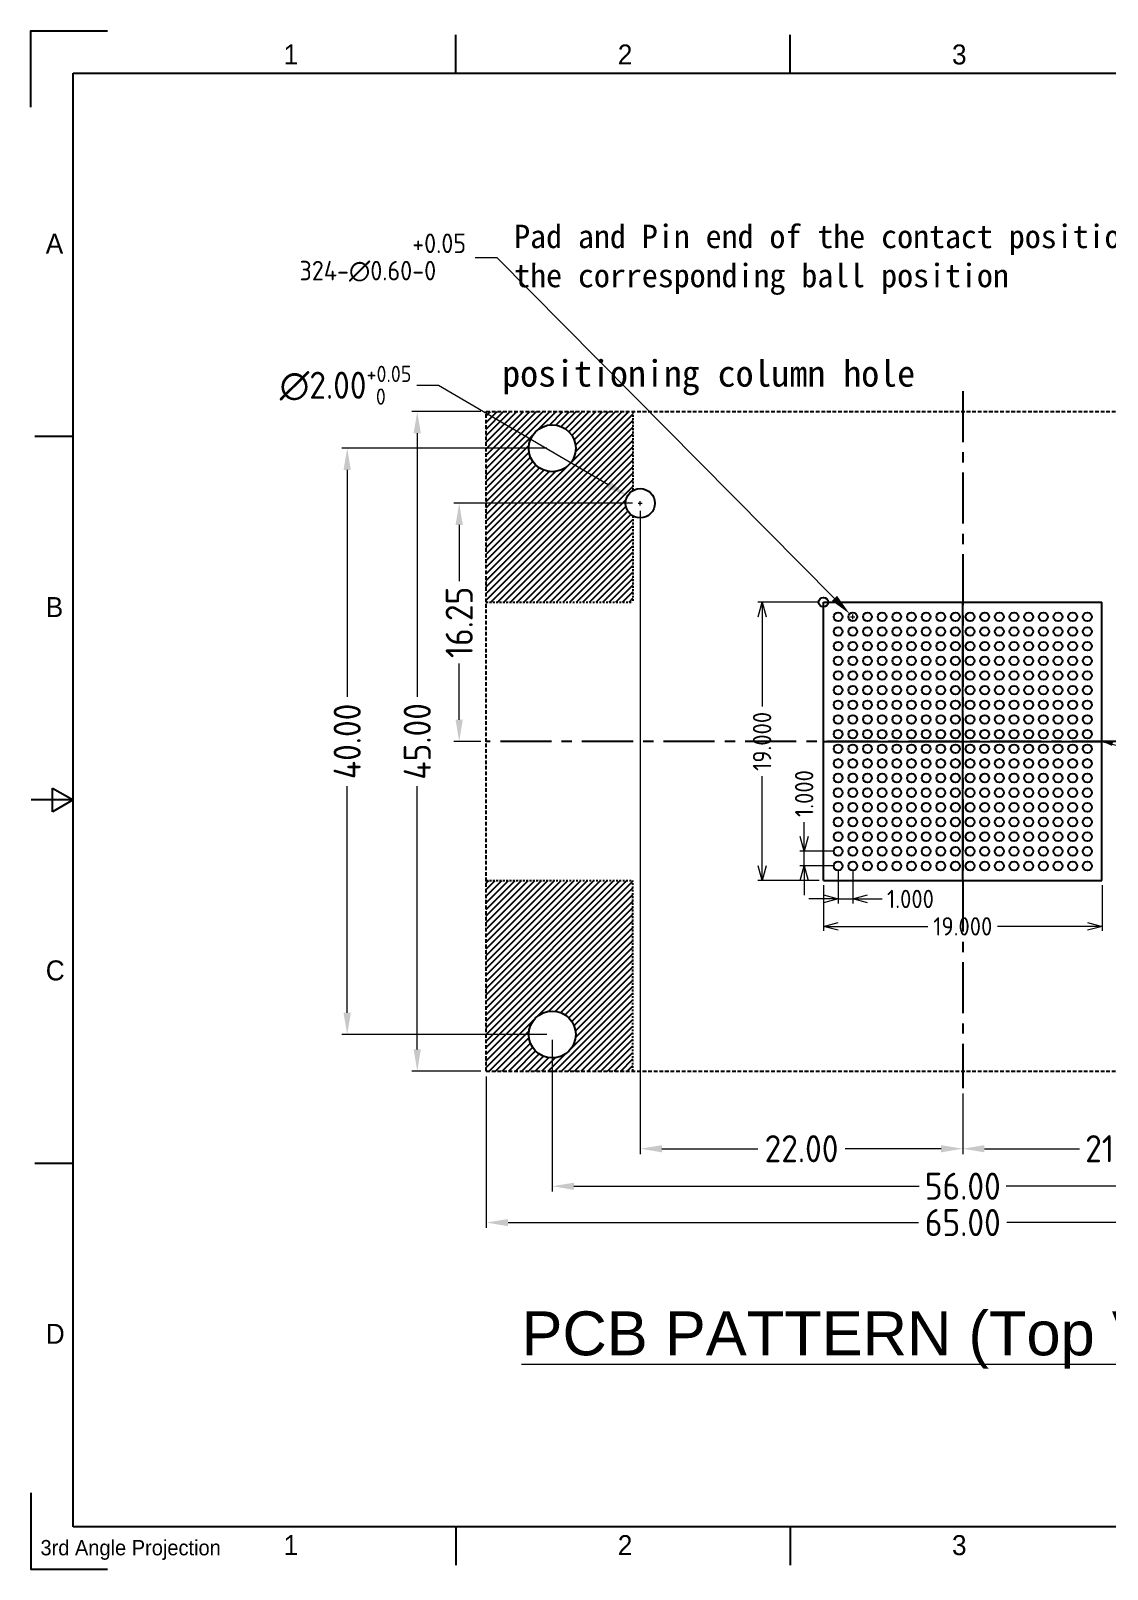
# Model space of a CAD drawing. Header units: millimetres. Extents: x -3106 to -2957, y -609 to -504.
# Drawn here: x -3106.3 to -3032.8, y -609.2 to -504.2 of the extents above; entities that cross this region are included whole.
import ezdxf

# ---------------------------------------------------------------- set-up
doc = ezdxf.new("R2010")
doc.units = ezdxf.units.MM
doc.header["$LTSCALE"] = 0.1
doc.header["$PDSIZE"] = -1
doc.linetypes.add('CENTER', pattern=[10.16, 6.35, -1.27, 1.27, -1.27])
doc.linetypes.add('HIDDEN', pattern=[1.905, 1.27, -0.635])
for name, color, linetype in [('DEFAULT_2', 8, 'HIDDEN'), ('DIM', 3, 'Continuous'), ('TuKuang', 7, 'Continuous'), ('翻蓋定位塊2x2', 30, 'Continuous')]:
    doc.layers.add(name, color=color, linetype=linetype)
doc.styles.add('1', font='romans.shx', dxfattribs={"height": 2.5})
doc.styles.add('1111', font='isocp.shx', dxfattribs={"bigfont": 'gbcbig.shx'})
doc.styles.get("Standard").update_dxf_attribs({"font": ''})
doc.styles.get('Standard').set_extended_font_data('SimSun')
doc.dimstyles.new('1111', dxfattribs={"dimtxt": 2.5, "dimasz": 0.2, "dimexe": 0.6, "dimexo": 0.6, "dimtad": 0, "dimdec": 3, "dimzin": 1, "dimdsep": 46, "dimtxsty": '1111', "dimcen": 0.2, "dimclrd": 97, "dimclre": 97, "dimclrt": 3, "dimazin": 0, "dimtfac": 1, "dimtdec": 3, "dimtofl": 0, "dimtmove": 0, "dimatfit": 3, "dimfxl": 1, "dimlwd": 5, "dimlwe": 5, "dimarcsym": 0})
doc.dimstyles.new('1111$0', dxfattribs={"dimtxt": 2.5, "dimasz": 2.5, "dimexe": 0.6, "dimexo": 0.6, "dimtad": 0, "dimdec": 3, "dimzin": 1, "dimdsep": 46, "dimtxsty": '1111', "dimcen": 0.2, "dimclrd": 97, "dimclre": 97, "dimclrt": 3, "dimazin": 0, "dimtfac": 1, "dimtdec": 3, "dimtofl": 0, "dimtmove": 0, "dimatfit": 3, "dimfxl": 1, "dimlwd": 5, "dimlwe": 5, "dimarcsym": 0})
pattern_1 = [(45, (-3770.09066, -270.30215), (-0.2245064, 0.2245064), [])]

# ---------------------------------------------------------------- blocks, each defined once
blk = doc.blocks.new('asdf456')
at = {"color": 8}
for p, q in [((1348.08, 83.25), (1348.08, 85.49)), ((1348.08, 85.49), (1350.05, 84.37)), ((1350.05, 84.37), (1348.08, 83.25))]:
    blk.add_line(p, q, dxfattribs=at)
at = {"layer": 'TuKuang', "color": 8}
for p, q in [((1386.16, 152.96), (1386.16, 156.57)), ((1417.69, 152.96), (1417.69, 156.57)), ((1350.05, 15.77), (1350.05, 152.96)), ((1350.05, 152.96), (1548.39, 152.96)), ((1350.05, 118.67), (1346.44, 118.67)), ((1350.05, 84.37), (1346.07, 84.37)), ((1350.05, 50.07), (1346.44, 50.07)), ((1548.39, 15.77), (1350.05, 15.77)), ((1386.16, 15.77), (1386.16, 12.16)), ((1417.69, 15.77), (1417.69, 12.16))]:
    blk.add_line(p, q, dxfattribs=at)
for points in [[(1346.05, 149.74), (1346.05, 156.96), (1353.27, 156.96)], [(1346.05, 18.99), (1346.05, 11.77), (1353.27, 11.77)]]:
    blk.add_lwpolyline(points, dxfattribs=at)
at = {"color": 8, "char_height": 1.8844, "attachment_point": 1, "style": '1'}
for s, insert, width in [('{\\f@Gulim|b0|i0|c0|p34;1}', (1369.9, 155.67), 8.3008), ('{\\f@Gulim|b0|i0|c134|p34;2}', (1401.43, 155.67), 8.3008), ('{\\f@Gulim|b0|i0|c134|p34;3}', (1432.96, 155.67), 8.3008), ('{\\f@Gulim|b0|i0|c134|p34;A}', (1347.46, 137.82), 9.0416), ('{\\f@Gulim|b0|i0|c134|p34;B}', (1347.46, 103.52), 9.0416), ('{\\f@Gulim|b0|i0|c134|p34;C}', (1347.46, 69.23), 9.0416), ('{\\f@Gulim|b0|i0|c134|p34;D}', (1347.46, 34.93), 9.0416), ('{\\f@Gulim|b0|i0|c0|p34;1}', (1369.9, 14.99), 8.3008), ('{\\f@Gulim|b0|i0|c134|p34;2}', (1401.43, 14.99), 8.3008), ('{\\f@Gulim|b0|i0|c134|p34;3}', (1432.96, 14.99), 8.3008)]:
    blk.add_mtext(s, dxfattribs=dict(at, insert=insert, width=width))
at = {"layer": 'TuKuang', "color": 8, "lineweight": 9, "insert": (1346.96, 14.53), "char_height": 1.4441, "width": 18.5479, "attachment_point": 1}
blk.add_mtext('{\\f@Gulim|b0|i0|c0|p34;\\C8;3rd Angle Projection}', dxfattribs=at)
blk = doc.blocks.new('*D15')
at = {"layer": 'DEFPOINTS', "color": 0, "transparency": 16777216}
for p in [(3094.97, -2162.28), (3099.68, -2162.28), (3099.68, -2207.28)]:
    blk.add_point(p, dxfattribs=at)
at = {"layer": 'DIM', "color": 97, "lineweight": 5, "transparency": 16777216}
for p, q in [((3099.31, -2162.28), (3094.6, -2162.28)), ((3094.97, -2163.76), (3094.97, -2181.73)), ((3094.97, -2205.8), (3094.97, -2187.84)), ((3099.31, -2207.28), (3094.6, -2207.28))]:
    blk.add_line(p, q, dxfattribs=at)
at = {"layer": 'DIM', "color": 97, "transparency": 16777216}
for points in [[(3094.72, -2163.76), (3095.21, -2163.76), (3094.97, -2162.28)], [(3094.72, -2205.8), (3095.21, -2205.8), (3094.97, -2207.28)]]:
    blk.add_solid(points, dxfattribs=at)
at = {"layer": 'DIM', "color": 3, "transparency": 16777216, "insert": (3094.97, -2184.78), "char_height": 1.85, "attachment_point": 5, "rotation": 90, "style": '1111'}
blk.add_mtext('45.00', dxfattribs=at)
blk = doc.blocks.new('*D16')
at = {"layer": 'DEFPOINTS', "color": 0, "transparency": 16777216}
for p in [(3099.68, -2207.28), (3164.68, -2207.28), (3164.68, -2217.61)]:
    blk.add_point(p, dxfattribs=at)
at = {"layer": 'DIM', "color": 97, "lineweight": 5, "transparency": 16777216}
for p, q in [((3099.68, -2207.65), (3099.68, -2217.98)), ((3164.68, -2207.65), (3164.68, -2217.98)), ((3101.16, -2217.61), (3129.16, -2217.61)), ((3163.2, -2217.61), (3135.19, -2217.61))]:
    blk.add_line(p, q, dxfattribs=at)
at = {"layer": 'DIM', "color": 97, "transparency": 16777216}
for points in [[(3101.16, -2217.37), (3101.16, -2217.86), (3099.68, -2217.61)], [(3163.2, -2217.37), (3163.2, -2217.86), (3164.68, -2217.61)]]:
    blk.add_solid(points, dxfattribs=at)
at = {"layer": 'DIM', "color": 3, "transparency": 16777216, "insert": (3132.18, -2217.61), "char_height": 1.85, "attachment_point": 5, "style": '1111'}
blk.add_mtext('65.00', dxfattribs=at)
blk = doc.blocks.new('*D2')
at = {"layer": 'DEFPOINTS', "color": 0, "transparency": 16777216}
for p in [(3109.31, -2168.03), (3111.04, -2169.04)]:
    blk.add_point(p, dxfattribs=at)
at = {"layer": 'DIM', "color": 97, "lineweight": 5, "transparency": 16777216}
for p, q in [((3094.94, -2160.48), (3096.42, -2160.48)), ((3096.42, -2160.48), (3108.04, -2167.28)), ((3110.03, -2168.53), (3110.32, -2168.53)), ((3110.18, -2168.68), (3110.18, -2168.38))]:
    blk.add_line(p, q, dxfattribs=at)
at = {"layer": 'DIM', "color": 97, "transparency": 16777216}
blk.add_solid([(3108.16, -2167.07), (3107.91, -2167.49), (3109.31, -2168.03)], dxfattribs=at)
at = {"layer": 'DIM', "color": 3, "transparency": 16777216, "insert": (3090.08, -2160.48), "char_height": 1.85, "attachment_point": 5, "style": '1111'}
blk.add_mtext('\\A1;∅2.00{\\H1.110000;\\S+0.05^  0;}', dxfattribs=at)
blk = doc.blocks.new('*D4')
at = {"layer": 'DEFPOINTS', "color": 0, "transparency": 16777216}
for p in [(3110.03, -2168.53), (3097.83, -2184.78), (3099.68, -2184.78)]:
    blk.add_point(p, dxfattribs=at)
at = {"layer": 'DIM', "color": 97, "lineweight": 5, "transparency": 16777216}
for p, q in [((3109.66, -2168.53), (3097.46, -2168.53)), ((3097.83, -2170.01), (3097.83, -2173.84)), ((3097.83, -2183.3), (3097.83, -2179.47)), ((3099.31, -2184.78), (3097.46, -2184.78))]:
    blk.add_line(p, q, dxfattribs=at)
at = {"layer": 'DIM', "color": 97, "transparency": 16777216}
for points in [[(3097.58, -2170.01), (3098.08, -2170.01), (3097.83, -2168.53)], [(3097.58, -2183.3), (3098.08, -2183.3), (3097.83, -2184.78)]]:
    blk.add_solid(points, dxfattribs=at)
at = {"layer": 'DIM', "color": 3, "transparency": 16777216, "insert": (3097.83, -2176.66), "char_height": 1.85, "attachment_point": 5, "rotation": 90, "style": '1111'}
blk.add_mtext('16.25', dxfattribs=at)
blk = doc.blocks.new('*D5')
at = {"layer": 'DEFPOINTS', "color": 0, "transparency": 16777216}
for p in [(3110.18, -2168.68), (3132.18, -2208.44), (3132.18, -2212.57)]:
    blk.add_point(p, dxfattribs=at)
at = {"layer": 'DIM', "color": 97, "lineweight": 5, "transparency": 16777216}
for p, q in [((3110.18, -2169.05), (3110.18, -2212.94)), ((3132.18, -2208.81), (3132.18, -2212.94)), ((3111.66, -2212.57), (3118.19, -2212.57)), ((3130.7, -2212.57), (3124.16, -2212.57))]:
    blk.add_line(p, q, dxfattribs=at)
at = {"layer": 'DIM', "color": 97, "transparency": 16777216}
for points in [[(3111.66, -2212.33), (3111.66, -2212.82), (3110.18, -2212.57)], [(3130.7, -2212.33), (3130.7, -2212.82), (3132.18, -2212.57)]]:
    blk.add_solid(points, dxfattribs=at)
at = {"layer": 'DIM', "color": 3, "transparency": 16777216, "insert": (3121.18, -2212.57), "char_height": 1.85, "attachment_point": 5, "style": '1111'}
blk.add_mtext('22.00', dxfattribs=at)
blk = doc.blocks.new('*D6')
at = {"layer": 'DEFPOINTS', "color": 0, "transparency": 16777216}
for p in [(3153.68, -2201.18), (3132.18, -2208.44), (3132.18, -2212.57)]:
    blk.add_point(p, dxfattribs=at)
at = {"layer": 'DIM', "color": 97, "lineweight": 5, "transparency": 16777216}
for p, q in [((3153.68, -2201.55), (3153.68, -2212.94)), ((3132.18, -2208.81), (3132.18, -2212.94)), ((3133.66, -2212.57), (3140.13, -2212.57)), ((3152.2, -2212.57), (3145.72, -2212.57))]:
    blk.add_line(p, q, dxfattribs=at)
at = {"layer": 'DIM', "color": 97, "transparency": 16777216}
for points in [[(3133.66, -2212.33), (3133.66, -2212.82), (3132.18, -2212.57)], [(3152.2, -2212.33), (3152.2, -2212.82), (3153.68, -2212.57)]]:
    blk.add_solid(points, dxfattribs=at)
at = {"layer": 'DIM', "color": 3, "transparency": 16777216, "insert": (3142.93, -2212.57), "char_height": 1.85, "attachment_point": 5, "style": '1111'}
blk.add_mtext('21.50', dxfattribs=at)
blk = doc.blocks.new('*D8')
at = {"layer": 'DEFPOINTS', "color": 0, "transparency": 16777216}
for p in [(3124.46, -2176.07), (3124.89, -2176.49)]:
    blk.add_point(p, dxfattribs=at)
at = {"layer": 'DIM', "color": 97, "lineweight": 5, "transparency": 16777216}
for p, q in [((3098.91, -2151.77), (3100.39, -2151.77)), ((3100.39, -2151.77), (3123.42, -2175.02)), ((3124.53, -2176.28), (3124.82, -2176.28)), ((3124.68, -2176.43), (3124.68, -2176.13))]:
    blk.add_line(p, q, dxfattribs=at)
at = {"layer": 'DIM', "color": 97, "transparency": 16777216}
blk.add_solid([(3123.6, -2174.84), (3123.25, -2175.19), (3124.46, -2176.07)], dxfattribs=at)
at = {"layer": 'DIM', "color": 3, "transparency": 16777216, "insert": (3092.62, -2151.77), "char_height": 1.332, "attachment_point": 5, "style": '1111'}
blk.add_mtext('324-∅0.60\\S+0.05^ -0;', dxfattribs=at)
blk = doc.blocks.new('*D9')
at = {"layer": 'DEFPOINTS', "color": 0, "transparency": 16777216}
for p in [(3104.18, -2204.78), (3160.18, -2204.78), (3160.18, -2215.13)]:
    blk.add_point(p, dxfattribs=at)
at = {"layer": 'DIM', "color": 97, "lineweight": 5, "transparency": 16777216}
for p, q in [((3104.18, -2205.15), (3104.18, -2215.5)), ((3160.18, -2205.15), (3160.18, -2215.5)), ((3105.66, -2215.13), (3129.21, -2215.13)), ((3158.7, -2215.13), (3135.14, -2215.13))]:
    blk.add_line(p, q, dxfattribs=at)
at = {"layer": 'DIM', "color": 97, "transparency": 16777216}
for points in [[(3105.66, -2214.89), (3105.66, -2215.38), (3104.18, -2215.13)], [(3158.7, -2214.89), (3158.7, -2215.38), (3160.18, -2215.13)]]:
    blk.add_solid(points, dxfattribs=at)
at = {"layer": 'DIM', "color": 3, "transparency": 16777216, "insert": (3132.18, -2215.13), "char_height": 1.85, "attachment_point": 5, "style": '1111'}
blk.add_mtext('56.00', dxfattribs=at)
blk = doc.blocks.new('*D10')
at = {"layer": 'DEFPOINTS', "color": 0, "transparency": 16777216}
for p in [(3104.18, -2164.78), (3090.19, -2204.78), (3104.18, -2204.78)]:
    blk.add_point(p, dxfattribs=at)
at = {"layer": 'DIM', "color": 97, "lineweight": 5, "transparency": 16777216}
for p, q in [((3103.81, -2164.78), (3089.82, -2164.78)), ((3090.19, -2166.26), (3090.19, -2181.73)), ((3090.19, -2203.3), (3090.19, -2187.83)), ((3103.81, -2204.78), (3089.82, -2204.78))]:
    blk.add_line(p, q, dxfattribs=at)
at = {"layer": 'DIM', "color": 97, "transparency": 16777216}
for points in [[(3089.94, -2166.26), (3090.44, -2166.26), (3090.19, -2164.78)], [(3089.94, -2203.3), (3090.44, -2203.3), (3090.19, -2204.78)]]:
    blk.add_solid(points, dxfattribs=at)
at = {"layer": 'DIM', "color": 3, "transparency": 16777216, "insert": (3090.19, -2184.78), "char_height": 1.85, "attachment_point": 5, "rotation": 90, "style": '1111'}
blk.add_mtext('40.00', dxfattribs=at)
blk = doc.blocks.new('_Open30')
at = {"color": 0, "linetype": 'ByBlock', "lineweight": -2}
for p, q in [((-1, 0.27), (0, 0)), ((0, 0), (-1, -0.27)), ((0, 0), (-1, 0))]:
    blk.add_line(p, q, dxfattribs=at)
blk = doc.blocks.new('*D11')
at = {"color": 97, "lineweight": 5, "ltscale": 0.5, "transparency": 16777216}
for p, q in [((3122.68, -2194.58), (3122.68, -2197.7)), ((3141.68, -2194.58), (3141.68, -2197.7)), ((3123.68, -2197.4), (3129.8, -2197.4)), ((3140.68, -2197.4), (3134.55, -2197.4))]:
    blk.add_line(p, q, dxfattribs=at)
at = {"layer": 'DEFPOINTS', "color": 0, "ltscale": 0.5, "transparency": 16777216}
for p in [(3122.68, -2194.28), (3141.68, -2194.28), (3141.68, -2197.4)]:
    blk.add_point(p, dxfattribs=at)
at = {"color": 97, "lineweight": 5, "ltscale": 0.5, "transparency": 16777216, "rotation": 180}
blk.add_blockref('_Open30', (3122.68, -2197.4), dxfattribs=at)
at = {"color": 97, "lineweight": 5, "ltscale": 0.5, "transparency": 16777216}
blk.add_blockref('_Open30', (3141.68, -2197.4), dxfattribs=at)
at = {"color": 3, "ltscale": 0.5, "transparency": 16777216, "insert": (3132.18, -2197.4), "char_height": 1.25, "attachment_point": 5, "style": '1111'}
blk.add_mtext('19.000', dxfattribs=at)
blk = doc.blocks.new('*D12')
at = {"color": 97, "lineweight": 5, "ltscale": 0.5, "transparency": 16777216}
for p, q in [((3122.38, -2175.28), (3118.19, -2175.28)), ((3118.49, -2176.28), (3118.49, -2182.4)), ((3118.49, -2193.28), (3118.49, -2187.16)), ((3122.38, -2194.28), (3118.19, -2194.28))]:
    blk.add_line(p, q, dxfattribs=at)
at = {"layer": 'DEFPOINTS', "color": 0, "ltscale": 0.5, "transparency": 16777216}
for p in [(3118.49, -2175.28), (3122.68, -2175.28), (3122.68, -2194.28)]:
    blk.add_point(p, dxfattribs=at)
at = {"color": 97, "lineweight": 5, "ltscale": 0.5, "transparency": 16777216}
for p, rotation in [((3118.49, -2175.28), 90), ((3118.49, -2194.28), 270)]:
    blk.add_blockref('_Open30', p, dxfattribs=dict(at, rotation=rotation))
at = {"color": 3, "ltscale": 0.5, "transparency": 16777216, "insert": (3118.49, -2184.78), "char_height": 1.25, "attachment_point": 5, "rotation": 90, "style": '1111'}
blk.add_mtext('19.000', dxfattribs=at)
blk = doc.blocks.new('*D13')
at = {"color": 97, "lineweight": 5, "ltscale": 0.5, "transparency": 16777216}
for p, q in [((3123.68, -2193.58), (3123.68, -2195.83)), ((3124.68, -2193.58), (3124.68, -2195.83)), ((3122.68, -2195.53), (3121.68, -2195.53)), ((3123.68, -2195.53), (3124.68, -2195.53)), ((3125.68, -2195.53), (3126.68, -2195.53))]:
    blk.add_line(p, q, dxfattribs=at)
at = {"layer": 'DEFPOINTS', "color": 0, "ltscale": 0.5, "transparency": 16777216}
for p in [(3123.68, -2193.28), (3124.68, -2193.28), (3124.68, -2195.53)]:
    blk.add_point(p, dxfattribs=at)
at = {"color": 97, "lineweight": 5, "ltscale": 0.5, "transparency": 16777216}
blk.add_blockref('_Open30', (3123.68, -2195.53), dxfattribs=at)
at = {"color": 97, "lineweight": 5, "ltscale": 0.5, "transparency": 16777216, "rotation": 180}
blk.add_blockref('_Open30', (3124.68, -2195.53), dxfattribs=at)
at = {"color": 3, "ltscale": 0.5, "transparency": 16777216, "insert": (3128.61, -2195.53), "char_height": 1.25, "attachment_point": 5, "style": '1111'}
blk.add_mtext('1.000', dxfattribs=at)
blk = doc.blocks.new('*D14')
at = {"color": 97, "lineweight": 5, "ltscale": 0.5, "transparency": 16777216}
for p, q in [((3121.36, -2191.28), (3121.36, -2190.28)), ((3123.38, -2192.28), (3121.06, -2192.28)), ((3121.36, -2193.28), (3121.36, -2192.28)), ((3123.38, -2193.28), (3121.06, -2193.28)), ((3121.36, -2194.28), (3121.36, -2195.28))]:
    blk.add_line(p, q, dxfattribs=at)
at = {"layer": 'DEFPOINTS', "color": 0, "ltscale": 0.5, "transparency": 16777216}
for p in [(3121.36, -2192.28), (3123.68, -2192.28), (3123.68, -2193.28)]:
    blk.add_point(p, dxfattribs=at)
at = {"color": 97, "lineweight": 5, "ltscale": 0.5, "transparency": 16777216}
for p, rotation in [((3121.36, -2192.28), 270), ((3121.36, -2193.28), 90)]:
    blk.add_blockref('_Open30', p, dxfattribs=dict(at, rotation=rotation))
at = {"color": 3, "ltscale": 0.5, "transparency": 16777216, "insert": (3121.36, -2188.34), "char_height": 1.25, "attachment_point": 5, "rotation": 90, "style": '1111'}
blk.add_mtext('1.000', dxfattribs=at)

msp = doc.modelspace()

# ---------------------------------------------------------------- hatches: boundary and pattern name
h = msp.add_hatch()
h.set_pattern_fill('ANSI31', color=0, scale=0.1, style=0)
h.set_pattern_definition(pattern_1)
h.paths.add_polyline_path([(-3065.2023, -530.1786), (-3075.2023, -530.1786), (-3075.2023, -543.176), (-3065.2023, -543.176), (-3065.2023, -537.2946, -0.26794919), (-3065.7023, -536.4286, -0.26794919), (-3065.2023, -535.5626)])
h.paths.add_polyline_path([(-3072.3023, -532.6786, -1), (-3069.1023, -532.6786, -1)], flags=16)
h.paths.add_polyline_path([(-3020.2023, -543.176), (-3010.2023, -543.176), (-3010.2023, -530.1786), (-3020.2023, -530.1786)])
h.paths.add_polyline_path([(-3016.3023, -532.6786, -1), (-3013.1023, -532.6786, -1)], flags=16)
h = msp.add_hatch()
h.set_pattern_fill('ANSI31', color=0, scale=0.1, style=0)
h.set_pattern_definition(pattern_1)
h.paths.add_polyline_path([(-3075.2023, -575.176), (-3065.2023, -575.176), (-3065.2023, -562.1786), (-3075.2023, -562.1786)])
h.paths.add_polyline_path([(-3072.3023, -572.676, -1), (-3069.1023, -572.676, -1)], flags=16)
h.paths.add_polyline_path([(-3020.2023, -575.176), (-3010.2023, -575.176), (-3010.2023, -562.1786), (-3020.2023, -562.1786)])
h.paths.add_polyline_path([(-3016.3023, -572.676, -1), (-3013.1023, -572.676, -1)], flags=16)

# ---------------------------------------------------------------- linework, layer by layer
at = {"linetype": 'HIDDEN', "ltscale": 2}
for p, q in [((-3075.2023, -530.1786), (-3010.2023, -530.1786)), ((-3075.2023, -575.1786), (-3075.2023, -530.1786)), ((-3075.2023, -575.176), (-3010.2023, -575.176)), ((-3075.2023, -575.1786), (-3010.2023, -575.1786))]:
    msp.add_line(p, q, dxfattribs=at)
at = {"color": 0, "ltscale": 0.5}
for p, q in [((-3052.2023, -543.1773), (-3033.2023, -543.1773)), ((-3052.2023, -562.1773), (-3052.2023, -543.1773)), ((-3042.7023, -562.1773), (-3042.7023, -543.1773)), ((-3033.2023, -562.1773), (-3033.2023, -543.1773)), ((-3052.2023, -552.6773), (-3033.2023, -552.6773)), ((-3052.2023, -562.1773), (-3033.2023, -562.1773))]:
    msp.add_line(p, q, dxfattribs=at)
at = {"color": 0}
for centre in [(-3070.7023, -532.6786), (-3070.7023, -572.676)]:
    msp.add_circle(centre, 1.6, dxfattribs=at)
at = {"color": 7, "linetype": 'Continuous'}
msp.add_circle((-3064.7023, -536.4286), 1, dxfattribs=at)
at = {"color": 0, "ltscale": 0.5}
for centre, radius in [((-3052.2023, -543.1773), 0.3275), ((-3051.2023, -544.1773), 0.3), ((-3050.2023, -544.1773), 0.3), ((-3049.2023, -544.1773), 0.3), ((-3048.2023, -544.1773), 0.3), ((-3047.2023, -544.1773), 0.3), ((-3046.2023, -544.1773), 0.3), ((-3045.2023, -544.1773), 0.3), ((-3044.2023, -544.1773), 0.3), ((-3043.2023, -544.1773), 0.3), ((-3042.2023, -544.1773), 0.3), ((-3041.2023, -544.1773), 0.3), ((-3040.2023, -544.1773), 0.3), ((-3039.2023, -544.1773), 0.3), ((-3038.2023, -544.1773), 0.3), ((-3037.2023, -544.1773), 0.3), ((-3036.2023, -544.1773), 0.3), ((-3035.2023, -544.1773), 0.3), ((-3034.2023, -544.1773), 0.3), ((-3051.2023, -545.1773), 0.3), ((-3050.2023, -545.1773), 0.3), ((-3049.2023, -545.1773), 0.3), ((-3048.2023, -545.1773), 0.3), ((-3047.2023, -545.1773), 0.3), ((-3046.2023, -545.1773), 0.3), ((-3045.2023, -545.1773), 0.3), ((-3044.2023, -545.1773), 0.3), ((-3043.2023, -545.1773), 0.3), ((-3042.2023, -545.1773), 0.3), ((-3041.2023, -545.1773), 0.3), ((-3040.2023, -545.1773), 0.3), ((-3039.2023, -545.1773), 0.3), ((-3038.2023, -545.1773), 0.3), ((-3037.2023, -545.1773), 0.3), ((-3036.2023, -545.1773), 0.3), ((-3035.2023, -545.1773), 0.3), ((-3034.2023, -545.1773), 0.3), ((-3051.2023, -546.1773), 0.3), ((-3051.2023, -547.1773), 0.3), ((-3050.2023, -546.1773), 0.3), ((-3050.2023, -547.1773), 0.3), ((-3049.2023, -546.1773), 0.3), ((-3049.2023, -547.1773), 0.3), ((-3048.2023, -546.1773), 0.3), ((-3048.2023, -547.1773), 0.3), ((-3047.2023, -546.1773), 0.3), ((-3047.2023, -547.1773), 0.3), ((-3046.2023, -546.1773), 0.3), ((-3046.2023, -547.1773), 0.3), ((-3045.2023, -546.1773), 0.3), ((-3045.2023, -547.1773), 0.3), ((-3044.2023, -546.1773), 0.3), ((-3044.2023, -547.1773), 0.3), ((-3043.2023, -546.1773), 0.3), ((-3043.2023, -547.1773), 0.3), ((-3042.2023, -546.1773), 0.3), ((-3042.2023, -547.1773), 0.3), ((-3041.2023, -546.1773), 0.3), ((-3041.2023, -547.1773), 0.3), ((-3040.2023, -546.1773), 0.3), ((-3040.2023, -547.1773), 0.3), ((-3039.2023, -546.1773), 0.3), ((-3039.2023, -547.1773), 0.3), ((-3038.2023, -546.1773), 0.3), ((-3038.2023, -547.1773), 0.3), ((-3037.2023, -546.1773), 0.3), ((-3037.2023, -547.1773), 0.3), ((-3036.2023, -546.1773), 0.3), ((-3036.2023, -547.1773), 0.3), ((-3035.2023, -546.1773), 0.3), ((-3035.2023, -547.1773), 0.3), ((-3034.2023, -546.1773), 0.3), ((-3034.2023, -547.1773), 0.3), ((-3051.2023, -548.1773), 0.3), ((-3050.2023, -548.1773), 0.3), ((-3049.2023, -548.1773), 0.3), ((-3048.2023, -548.1773), 0.3), ((-3047.2023, -548.1773), 0.3), ((-3046.2023, -548.1773), 0.3), ((-3045.2023, -548.1773), 0.3), ((-3044.2023, -548.1773), 0.3), ((-3043.2023, -548.1773), 0.3), ((-3042.2023, -548.1773), 0.3), ((-3041.2023, -548.1773), 0.3), ((-3040.2023, -548.1773), 0.3), ((-3039.2023, -548.1773), 0.3), ((-3038.2023, -548.1773), 0.3), ((-3037.2023, -548.1773), 0.3), ((-3036.2023, -548.1773), 0.3), ((-3035.2023, -548.1773), 0.3), ((-3034.2023, -548.1773), 0.3), ((-3051.2023, -549.1773), 0.3), ((-3050.2023, -549.1773), 0.3), ((-3049.2023, -549.1773), 0.3), ((-3048.2023, -549.1773), 0.3), ((-3047.2023, -549.1773), 0.3), ((-3046.2023, -549.1773), 0.3), ((-3045.2023, -549.1773), 0.3), ((-3044.2023, -549.1773), 0.3), ((-3043.2023, -549.1773), 0.3), ((-3042.2023, -549.1773), 0.3), ((-3041.2023, -549.1773), 0.3), ((-3040.2023, -549.1773), 0.3), ((-3039.2023, -549.1773), 0.3), ((-3038.2023, -549.1773), 0.3), ((-3037.2023, -549.1773), 0.3), ((-3036.2023, -549.1773), 0.3), ((-3035.2023, -549.1773), 0.3), ((-3034.2023, -549.1773), 0.3), ((-3051.2023, -550.1773), 0.3), ((-3050.2023, -550.1773), 0.3), ((-3049.2023, -550.1773), 0.3), ((-3048.2023, -550.1773), 0.3), ((-3047.2023, -550.1773), 0.3), ((-3046.2023, -550.1773), 0.3), ((-3045.2023, -550.1773), 0.3), ((-3044.2023, -550.1773), 0.3), ((-3043.2023, -550.1773), 0.3), ((-3042.2023, -550.1773), 0.3), ((-3041.2023, -550.1773), 0.3), ((-3040.2023, -550.1773), 0.3), ((-3039.2023, -550.1773), 0.3), ((-3038.2023, -550.1773), 0.3), ((-3037.2023, -550.1773), 0.3), ((-3036.2023, -550.1773), 0.3), ((-3035.2023, -550.1773), 0.3), ((-3034.2023, -550.1773), 0.3), ((-3051.2023, -551.1773), 0.3), ((-3050.2023, -551.1773), 0.3), ((-3049.2023, -551.1773), 0.3), ((-3048.2023, -551.1773), 0.3), ((-3047.2023, -551.1773), 0.3), ((-3046.2023, -551.1773), 0.3), ((-3045.2023, -551.1773), 0.3), ((-3044.2023, -551.1773), 0.3), ((-3043.2023, -551.1773), 0.3), ((-3042.2023, -551.1773), 0.3), ((-3041.2023, -551.1773), 0.3), ((-3040.2023, -551.1773), 0.3), ((-3039.2023, -551.1773), 0.3), ((-3038.2023, -551.1773), 0.3), ((-3037.2023, -551.1773), 0.3), ((-3036.2023, -551.1773), 0.3), ((-3035.2023, -551.1773), 0.3), ((-3034.2023, -551.1773), 0.3), ((-3051.2023, -552.1773), 0.3), ((-3050.2023, -552.1773), 0.3), ((-3049.2023, -552.1773), 0.3), ((-3048.2023, -552.1773), 0.3), ((-3047.2023, -552.1773), 0.3), ((-3046.2023, -552.1773), 0.3), ((-3045.2023, -552.1773), 0.3), ((-3044.2023, -552.1773), 0.3), ((-3043.2023, -552.1773), 0.3), ((-3042.2023, -552.1773), 0.3), ((-3041.2023, -552.1773), 0.3), ((-3040.2023, -552.1773), 0.3), ((-3039.2023, -552.1773), 0.3), ((-3038.2023, -552.1773), 0.3), ((-3037.2023, -552.1773), 0.3), ((-3036.2023, -552.1773), 0.3), ((-3035.2023, -552.1773), 0.3), ((-3034.2023, -552.1773), 0.3), ((-3051.2023, -553.1773), 0.3), ((-3050.2023, -553.1773), 0.3), ((-3049.2023, -553.1773), 0.3), ((-3048.2023, -553.1773), 0.3), ((-3047.2023, -553.1773), 0.3), ((-3046.2023, -553.1773), 0.3), ((-3045.2023, -553.1773), 0.3), ((-3044.2023, -553.1773), 0.3), ((-3043.2023, -553.1773), 0.3), ((-3042.2023, -553.1773), 0.3), ((-3041.2023, -553.1773), 0.3), ((-3040.2023, -553.1773), 0.3), ((-3039.2023, -553.1773), 0.3), ((-3038.2023, -553.1773), 0.3), ((-3037.2023, -553.1773), 0.3), ((-3036.2023, -553.1773), 0.3), ((-3035.2023, -553.1773), 0.3), ((-3034.2023, -553.1773), 0.3), ((-3051.2023, -554.1773), 0.3), ((-3050.2023, -554.1773), 0.3), ((-3049.2023, -554.1773), 0.3), ((-3048.2023, -554.1773), 0.3), ((-3047.2023, -554.1773), 0.3), ((-3046.2023, -554.1773), 0.3), ((-3045.2023, -554.1773), 0.3), ((-3044.2023, -554.1773), 0.3), ((-3043.2023, -554.1773), 0.3), ((-3042.2023, -554.1773), 0.3), ((-3041.2023, -554.1773), 0.3), ((-3040.2023, -554.1773), 0.3), ((-3039.2023, -554.1773), 0.3), ((-3038.2023, -554.1773), 0.3), ((-3037.2023, -554.1773), 0.3), ((-3036.2023, -554.1773), 0.3), ((-3035.2023, -554.1773), 0.3), ((-3034.2023, -554.1773), 0.3), ((-3051.2023, -555.1773), 0.3), ((-3050.2023, -555.1773), 0.3), ((-3049.2023, -555.1773), 0.3), ((-3048.2023, -555.1773), 0.3), ((-3047.2023, -555.1773), 0.3), ((-3046.2023, -555.1773), 0.3), ((-3045.2023, -555.1773), 0.3), ((-3044.2023, -555.1773), 0.3), ((-3043.2023, -555.1773), 0.3), ((-3042.2023, -555.1773), 0.3), ((-3041.2023, -555.1773), 0.3), ((-3040.2023, -555.1773), 0.3), ((-3039.2023, -555.1773), 0.3), ((-3038.2023, -555.1773), 0.3), ((-3037.2023, -555.1773), 0.3), ((-3036.2023, -555.1773), 0.3), ((-3035.2023, -555.1773), 0.3), ((-3034.2023, -555.1773), 0.3), ((-3051.2023, -556.1773), 0.3), ((-3050.2023, -556.1773), 0.3), ((-3049.2023, -556.1773), 0.3), ((-3048.2023, -556.1773), 0.3), ((-3047.2023, -556.1773), 0.3), ((-3046.2023, -556.1773), 0.3), ((-3045.2023, -556.1773), 0.3), ((-3044.2023, -556.1773), 0.3), ((-3043.2023, -556.1773), 0.3), ((-3042.2023, -556.1773), 0.3), ((-3041.2023, -556.1773), 0.3), ((-3040.2023, -556.1773), 0.3), ((-3039.2023, -556.1773), 0.3), ((-3038.2023, -556.1773), 0.3), ((-3037.2023, -556.1773), 0.3), ((-3036.2023, -556.1773), 0.3), ((-3035.2023, -556.1773), 0.3), ((-3034.2023, -556.1773), 0.3), ((-3051.2023, -557.1773), 0.3), ((-3050.2023, -557.1773), 0.3), ((-3049.2023, -557.1773), 0.3), ((-3048.2023, -557.1773), 0.3), ((-3047.2023, -557.1773), 0.3), ((-3046.2023, -557.1773), 0.3), ((-3045.2023, -557.1773), 0.3), ((-3044.2023, -557.1773), 0.3), ((-3043.2023, -557.1773), 0.3), ((-3042.2023, -557.1773), 0.3), ((-3041.2023, -557.1773), 0.3), ((-3040.2023, -557.1773), 0.3), ((-3039.2023, -557.1773), 0.3), ((-3038.2023, -557.1773), 0.3), ((-3037.2023, -557.1773), 0.3), ((-3036.2023, -557.1773), 0.3), ((-3035.2023, -557.1773), 0.3), ((-3034.2023, -557.1773), 0.3), ((-3051.2023, -558.1773), 0.3), ((-3050.2023, -558.1773), 0.3), ((-3049.2023, -558.1773), 0.3), ((-3048.2023, -558.1773), 0.3), ((-3047.2023, -558.1773), 0.3), ((-3046.2023, -558.1773), 0.3), ((-3045.2023, -558.1773), 0.3), ((-3044.2023, -558.1773), 0.3), ((-3043.2023, -558.1773), 0.3), ((-3042.2023, -558.1773), 0.3), ((-3041.2023, -558.1773), 0.3), ((-3040.2023, -558.1773), 0.3), ((-3039.2023, -558.1773), 0.3), ((-3038.2023, -558.1773), 0.3), ((-3037.2023, -558.1773), 0.3), ((-3036.2023, -558.1773), 0.3), ((-3035.2023, -558.1773), 0.3), ((-3034.2023, -558.1773), 0.3), ((-3051.2023, -559.1773), 0.3), ((-3050.2023, -559.1773), 0.3), ((-3049.2023, -559.1773), 0.3), ((-3048.2023, -559.1773), 0.3), ((-3047.2023, -559.1773), 0.3), ((-3046.2023, -559.1773), 0.3), ((-3045.2023, -559.1773), 0.3), ((-3044.2023, -559.1773), 0.3), ((-3043.2023, -559.1773), 0.3), ((-3042.2023, -559.1773), 0.3), ((-3041.2023, -559.1773), 0.3), ((-3040.2023, -559.1773), 0.3), ((-3039.2023, -559.1773), 0.3), ((-3038.2023, -559.1773), 0.3), ((-3037.2023, -559.1773), 0.3), ((-3036.2023, -559.1773), 0.3), ((-3035.2023, -559.1773), 0.3), ((-3034.2023, -559.1773), 0.3), ((-3051.2023, -560.1773), 0.3), ((-3050.2023, -560.1773), 0.3), ((-3049.2023, -560.1773), 0.3), ((-3048.2023, -560.1773), 0.3), ((-3047.2023, -560.1773), 0.3), ((-3046.2023, -560.1773), 0.3), ((-3045.2023, -560.1773), 0.3), ((-3044.2023, -560.1773), 0.3), ((-3043.2023, -560.1773), 0.3), ((-3042.2023, -560.1773), 0.3), ((-3041.2023, -560.1773), 0.3), ((-3040.2023, -560.1773), 0.3), ((-3039.2023, -560.1773), 0.3), ((-3038.2023, -560.1773), 0.3), ((-3037.2023, -560.1773), 0.3), ((-3036.2023, -560.1773), 0.3), ((-3035.2023, -560.1773), 0.3), ((-3034.2023, -560.1773), 0.3), ((-3051.2023, -561.1773), 0.3), ((-3050.2023, -561.1773), 0.3), ((-3049.2023, -561.1773), 0.3), ((-3048.2023, -561.1773), 0.3), ((-3047.2023, -561.1773), 0.3), ((-3046.2023, -561.1773), 0.3), ((-3045.2023, -561.1773), 0.3), ((-3044.2023, -561.1773), 0.3), ((-3043.2023, -561.1773), 0.3), ((-3042.2023, -561.1773), 0.3), ((-3041.2023, -561.1773), 0.3), ((-3040.2023, -561.1773), 0.3), ((-3039.2023, -561.1773), 0.3), ((-3038.2023, -561.1773), 0.3), ((-3037.2023, -561.1773), 0.3), ((-3036.2023, -561.1773), 0.3), ((-3035.2023, -561.1773), 0.3), ((-3034.2023, -561.1773), 0.3)]:
    msp.add_circle(centre, radius, dxfattribs=at)
at = {"layer": 'DEFAULT_2', "color": 8, "linetype": 'HIDDEN'}
for p, q in [((-3065.2023, -530.176), (-3065.2023, -535.5626)), ((-3065.2023, -537.2946), (-3065.2023, -543.176)), ((-3075.2023, -543.176), (-3065.2023, -543.176)), ((-3075.2023, -562.1786), (-3065.2023, -562.1786)), ((-3065.2023, -575.1786), (-3065.2023, -562.1786))]:
    msp.add_line(p, q, dxfattribs=at)
at = {"layer": '翻蓋定位塊2x2', "color": 1, "linetype": 'CENTER', "ltscale": 5.48}
for p, q in [((-3042.7023, -528.7706), (-3042.7023, -576.3368)), ((-3009.5146, -552.6773), (-3075.2023, -552.6773))]:
    msp.add_line(p, q, dxfattribs=at)

# ---------------------------------------------------------------- block references
at = {"xscale": 0.7229849510758868, "yscale": 0.7229849510758868, "zscale": 0.7229849510758868}
msp.add_blockref('asdf456', (-4079.4406, -617.6723), dxfattribs=at)

# ---------------------------------------------------------------- texts
at = {"color": 3}
msp.add_text('positioning column hole', height=1.8, dxfattribs=at).set_placement((-3074.1119, -528.4705))
at = {"color": 3, "insert": (-3073.2986, -517.4211), "char_height": 1.6, "attachment_point": 1}
msp.add_mtext('Pad and Pin end of the contact position, \\Pthe corresponding ball position', dxfattribs=at)
at = {"lineweight": 9, "insert": (-3072.7991, -591.5664), "char_height": 2.9988, "attachment_point": 1}
msp.add_mtext('{\\fArial|b0|i0|c0|p34;\\LPCB PATTERN (Top View)}', dxfattribs=at)

# ---------------------------------------------------------------- dimensions: what is measured, and where the dimension line sits
at = {"color": 0, "ltscale": 0.5}
for base, p1, p2, picture, middle in [((-3056.3871, -543.1773), (-3052.2023, -562.1773), (-3052.2023, -543.1773), '*D12', (-3056.3871, -552.6773)), ((-3053.5136, -560.1773), (-3051.2023, -561.1773), (-3051.2023, -560.1773), '*D14', (-3053.5136, -556.2393))]:
    dim = msp.add_linear_dim(base=base, p1=p1, p2=p2, angle=90, dimstyle='1111$0', override={"dimscale": 0.5, "dimasz": 2, "dimblk": 'Open30', "dimtofl": 1, "dimatfit": 1, "dimldrblk": 'Open30'}, dxfattribs=at)
    dim.commit()
    dim.dimension.update_dxf_attribs({"geometry": picture, "text_midpoint": middle, "insert": (-6174.8778, 1632.1034)})
for base, p1, p2, picture, middle in [((-3050.2023, -563.4282), (-3051.2023, -561.1773), (-3050.2023, -561.1773), '*D13', (-3046.2643, -563.4282)), ((-3033.2023, -565.3), (-3052.2023, -562.1773), (-3033.2023, -562.1773), '*D11', (-3042.7023, -565.3))]:
    dim = msp.add_linear_dim(base=base, p1=p1, p2=p2, dimstyle='1111$0', override={"dimscale": 0.5, "dimasz": 2, "dimblk": 'Open30', "dimtofl": 1, "dimatfit": 1, "dimldrblk": 'Open30'}, dxfattribs=at)
    dim.commit()
    dim.dimension.update_dxf_attribs({"geometry": picture, "text_midpoint": middle, "insert": (-6174.8778, 1632.1034)})
at = {"layer": 'DIM'}
dim = msp.add_diameter_dim_2p(p1=(-3049.9912, -544.3904), p2=(-3050.4135, -543.9642), text='324-<>', dimstyle='1111', override={"dimscale": 0.74, "dimtxt": 1.8, "dimasz": 2, "dimexe": 0.49975, "dimexo": 0.49975, "dimgap": 0.49975, "dimtoh": 1, "dimdec": 2, "dimtol": 1, "dimlim": 0, "dimtp": 0.05, "dimtm": 1e-09, "dimtdec": 2}, dxfattribs=at)
dim.commit()
dim.dimension.update_dxf_attribs({"geometry": '*D8', "text_midpoint": (-3082.2587, -519.6676), "dimtype": 131, "insert": (-6174.8778, 1632.1034)})
dim = msp.add_diameter_dim_2p(p1=(-3063.8394, -536.9339), p2=(-3065.5653, -535.9233), dimstyle='1111', override={"dimscale": 0.74, "dimasz": 2, "dimexe": 0.49975, "dimexo": 0.49975, "dimgap": 0.49975, "dimtoh": 1, "dimdec": 2, "dimtol": 1, "dimtp": 0.05, "dimtfac": 0.6, "dimtolj": 1}, dxfattribs=at)
dim.commit()
dim.dimension.update_dxf_attribs({"geometry": '*D2', "text_midpoint": (-3084.8024, -528.3719), "dimtype": 131, "insert": (-6174.8778, 1632.1034)})
at = {"layer": 'DIM', "color": 1}
dim = msp.add_linear_dim(base=(-3079.9103, -530.1786), p1=(-3075.2023, -575.1786), p2=(-3075.2023, -530.1786), angle=270, dimstyle='1111$0', override={"dimscale": 0.74, "dimasz": 2, "dimexe": 0.49975, "dimexo": 0.49975, "dimgap": 0.49975, "dimdec": 2, "dimtdec": 2}, dxfattribs=at)
dim.commit()
dim.dimension.update_dxf_attribs({"geometry": '*D15', "text_midpoint": (-3079.9103, -552.6786), "dimtype": 128, "insert": (-6174.8778, 1632.1034)})
dim = msp.add_linear_dim(base=(-3084.6888, -572.676), p1=(-3070.7023, -532.6786), p2=(-3070.7023, -572.676), angle=90, dimstyle='1111$0', override={"dimscale": 0.74, "dimasz": 2, "dimexe": 0.49975, "dimexo": 0.49975, "dimgap": 0.49975, "dimdec": 2, "dimtdec": 2}, dxfattribs=at)
dim.commit()
dim.dimension.update_dxf_attribs({"geometry": '*D10', "text_midpoint": (-3084.6888, -552.6773), "insert": (-6174.8778, 1632.1034)})
at = {"layer": 'DIM', "color": 0}
dim = msp.add_linear_dim(base=(-3077.0487, -552.6773), p1=(-3064.8503, -536.4286), p2=(-3075.2023, -552.6773), angle=90, dimstyle='1111$0', override={"dimscale": 0.74, "dimasz": 2, "dimexe": 0.49975, "dimexo": 0.49975, "dimgap": 0.49975, "dimdec": 2, "dimtdec": 2}, dxfattribs=at)
dim.commit()
dim.dimension.update_dxf_attribs({"geometry": '*D4', "text_midpoint": (-3077.0487, -544.553), "dimtype": 128, "insert": (-6174.8778, 1632.1034)})
for base, p1, p2, picture, middle in [((-3042.7023, -580.4714), (-3064.7023, -536.5766), (-3042.7023, -576.3368), '*D5', (-3053.7023, -580.4714)), ((-3042.7023, -580.4714), (-3021.2023, -569.0766), (-3042.7023, -576.3368), '*D6', (-3031.9523, -580.4714)), ((-3014.7023, -583.0298), (-3070.7023, -572.676), (-3014.7023, -572.676), '*D9', (-3042.7023, -583.0298))]:
    dim = msp.add_linear_dim(base=base, p1=p1, p2=p2, dimstyle='1111$0', override={"dimscale": 0.74, "dimasz": 2, "dimexe": 0.49975, "dimexo": 0.49975, "dimgap": 0.49975, "dimdec": 2, "dimtdec": 2}, dxfattribs=at)
    dim.commit()
    dim.dimension.update_dxf_attribs({"geometry": picture, "text_midpoint": middle, "insert": (-6174.8778, 1632.1034)})
dim = msp.add_linear_dim(base=(-3010.2023, -585.5098), p1=(-3075.2023, -575.1786), p2=(-3010.2023, -575.1786), dimstyle='1111$0', override={"dimscale": 0.74, "dimasz": 2, "dimexe": 0.49975, "dimexo": 0.49975, "dimgap": 0.49975, "dimdec": 2, "dimtdec": 2}, dxfattribs=at)
dim.commit()
dim.dimension.update_dxf_attribs({"geometry": '*D16', "text_midpoint": (-3042.7023, -585.5098), "dimtype": 128, "insert": (-6174.8778, 1632.1034)})

# ---------------------------------------------------------------- leaders
at = {"color": 0}
msp.add_leader([(-3033.2023, -552.6773), (-3005.6549, -559.9777), (-2976.1166, -559.9777)], dimstyle='1111', override={"dimscale": 0.74, "dimtxt": 1.6, "dimasz": 1}, dxfattribs=at)

doc.saveas('drawing.dxf')
